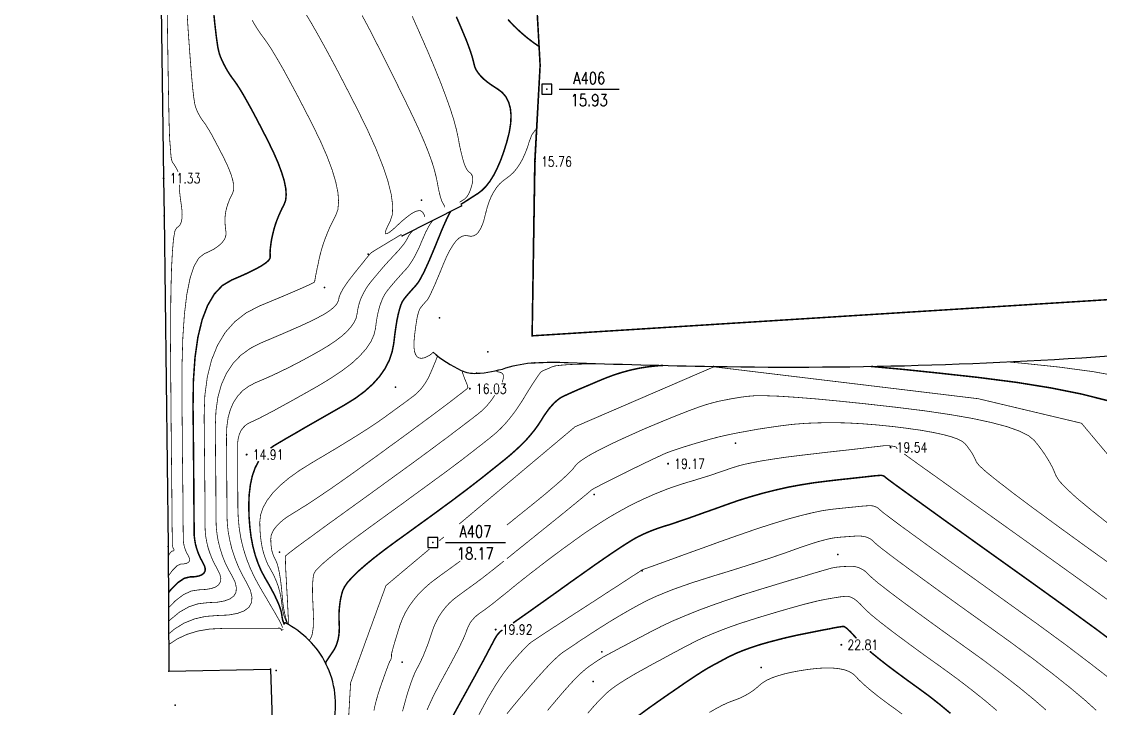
# Model space of a CAD drawing. Extents: x 953 to 1488, y 1110 to 1509.
# Drawn here: x 962.4 to 1070.3, y 1244.2 to 1312.8 of the extents above; entities that cross this region are included whole.
import ezdxf
from ezdxf.enums import TextEntityAlignment as Align

# ---------------------------------------------------------------- set-up
doc = ezdxf.new("R2010")
doc.units = 0
doc.header["$LTSCALE"] = 0.5
doc.header["$PDSIZE"] = 0.2
doc.layers.get('0').update_dxf_attribs({"linetype": 'CONTINUOUS'})
for name, color, linetype in [('DGX', 2, 'CONTINUOUS'), ('DMTZ', 3, 'CONTINUOUS'), ('GCD', 1, 'CONTINUOUS'), ('JMD', 6, 'CONTINUOUS'), ('KZD', 1, 'CONTINUOUS'), ('ZBTZ', 3, 'CONTINUOUS'), ('ZDH', 1, 'CONTINUOUS')]:
    doc.layers.add(name, color=color, linetype=linetype)
doc.styles.add('HZ', font='rs.shx', dxfattribs={"width": 0.8, "bigfont": 'hztxt.shx'})
doc.linetypes.add('10421', pattern='A,2,[150,AAA.SHX,S=0.5,R=0,X=0,Y=0.5],1e-11', length=2)
doc.linetypes.add('1161', pattern='A,0,[149,AAA.SHX,S=0.15,R=0,X=0,Y=0],-1.6', length=1.6)
doc.linetypes.add('443', pattern='A,5,[169,AAA.SHX,S=0.83,R=0,X=0,Y=0],5', length=10)

# ---------------------------------------------------------------- blocks, each defined once
blk = doc.blocks.new('GC200')
at = {"linetype": 'Continuous', "const_width": 0.2, "flags": 128}
blk.add_lwpolyline([(-0.1, 0, 1), (0.1, 0, 1)], format="xyb", close=True, dxfattribs=at)
blk = doc.blocks.new('gc261')
blk.add_lwpolyline([(-1, -1), (1, -1), (1, 1), (-1, 1)], close=True)
blk.add_point((0, 0))

msp = doc.modelspace()

# ---------------------------------------------------------------- linework, layer by layer
at = {"layer": 'DGX', "linetype": 'Continuous', "const_width": 0.075, "flags": 128}
for points, elevation in [([(976.88, 1320.19), (977, 1312.39), (977.09, 1306.66), (977.16, 1303), (977.21, 1301.41), (977.24, 1300.88), (977.28, 1300.42), (977.31, 1300.02), (977.33, 1299.69), (977.36, 1299.41), (977.38, 1299.2), (977.41, 1299.06), (977.43, 1298.97), (977.45, 1298.92), (977.47, 1298.87), (977.49, 1298.82), (977.52, 1298.77), (977.55, 1298.72), (977.57, 1298.68), (977.61, 1298.63), (977.64, 1298.59), (977.68, 1298.53), (977.72, 1298.46), (977.77, 1298.38), (977.83, 1298.28), (977.9, 1298.16), (977.97, 1298.03), (978.04, 1297.88), (978.07, 1297.82)], 11.5), ([(977.1, 1257.41), (977.49, 1257.95), (977.97, 1258.43), (978.33, 1258.6), (978.62, 1258.61), (978.85, 1258.65), (979.02, 1258.72), (979.14, 1258.81), (979.21, 1258.93), (979.22, 1259.07), (979.17, 1259.24), (979.08, 1259.44), (978.96, 1259.65), (978.86, 1259.86), (978.77, 1260.08), (978.7, 1260.3), (978.65, 1260.52), (978.61, 1260.74), (978.59, 1260.97), (978.58, 1261.19), (978.58, 1261.62), (978.57, 1262.42), (978.56, 1263.62), (978.55, 1265.2), (978.53, 1267.16), (978.5, 1269.52), (978.48, 1272.25), (978.45, 1275.38), (978.46, 1278.5), (978.54, 1281.24), (978.7, 1283.6), (978.94, 1285.57), (979.26, 1287.16), (979.65, 1288.36), (980.12, 1289.18), (980.67, 1289.62), (981.22, 1289.87), (981.69, 1290.12), (982.08, 1290.39), (982.39, 1290.66), (982.62, 1290.94), (982.78, 1291.23), (982.85, 1291.52), (982.85, 1291.83), (982.81, 1292.13), (982.78, 1292.43), (982.76, 1292.71), (982.76, 1292.97), (982.76, 1293.23), (982.78, 1293.48), (982.81, 1293.71), (982.85, 1293.93), (982.9, 1294.15), (982.96, 1294.36), (983.03, 1294.58), (983.11, 1294.8), (983.2, 1295.01), (983.29, 1295.23), (983.4, 1295.45), (983.51, 1295.67), (983.6, 1295.92), (983.63, 1296.23), (983.61, 1296.59), (983.52, 1297.02), (983.38, 1297.5), (983.17, 1298.05), (982.91, 1298.65), (982.59, 1299.31), (982.25, 1299.97), (981.94, 1300.56), (981.66, 1301.09), (981.41, 1301.56), (981.18, 1301.96), (980.97, 1302.29), (980.8, 1302.57), (980.65, 1302.77), (980.52, 1302.95), (980.39, 1303.13), (980.28, 1303.32), (980.17, 1303.51), (980.07, 1303.7), (979.97, 1303.9), (979.89, 1304.1), (979.81, 1304.3), (979.73, 1304.63), (979.64, 1305.21), (979.54, 1306.05), (979.44, 1307.13), (979.33, 1308.46), (979.21, 1310.04), (979.08, 1311.88), (978.95, 1313.96)], 12), ([(1002.72, 1293.29), (1002.72, 1293.3), (1002.71, 1293.42), (1002.66, 1293.54), (1002.59, 1293.67), (1002.48, 1293.81), (1002.33, 1293.92), (1002.14, 1293.94), (1001.9, 1293.89), (1001.61, 1293.76), (1001.28, 1293.56), (1000.9, 1293.27), (1000.47, 1292.91), (1000, 1292.48), (999.56, 1292.07), (999.21, 1291.79), (998.97, 1291.64), (998.83, 1291.62), (998.78, 1291.74), (998.84, 1291.98), (999, 1292.36), (999.26, 1292.86), (999.48, 1293.54), (999.52, 1294.42), (999.38, 1295.52), (999.06, 1296.82), (998.56, 1298.33), (997.88, 1300.05), (997.02, 1301.97), (995.97, 1304.11), (994.88, 1306.24), (993.88, 1308.17), (992.96, 1309.88), (992.13, 1311.39), (991.39, 1312.69), (990.73, 1313.78)], 13.5), ([(1004.67, 1294.27), (1004.67, 1294.28), (1004.69, 1294.39), (1004.66, 1294.48), (1004.61, 1294.57), (1004.53, 1294.69), (1004.45, 1294.84), (1004.37, 1295.05), (1004.29, 1295.3), (1004.21, 1295.61), (1004.13, 1295.95), (1004.05, 1296.35), (1003.97, 1296.79), (1003.87, 1297.28), (1003.74, 1297.8), (1003.59, 1298.35), (1003.4, 1298.93), (1003.18, 1299.54), (1002.93, 1300.19), (1002.65, 1300.87), (1002.34, 1301.59), (1001.99, 1302.37), (1001.58, 1303.25), (1001.11, 1304.23), (1000.59, 1305.31), (1000.01, 1306.48), (999.38, 1307.76), (998.69, 1309.14), (997.94, 1310.62), (997.19, 1312.09), (996.46, 1313.46)], 14), ([(977.11, 1254.22), (977.78, 1254.91), (978.59, 1255.53), (979.38, 1255.9), (980.16, 1256.02), (980.86, 1256.06), (981.42, 1256.16), (981.85, 1256.32), (982.14, 1256.55), (982.31, 1256.84), (982.34, 1257.19), (982.23, 1257.61), (981.99, 1258.1), (981.7, 1258.62), (981.46, 1259.14), (981.25, 1259.67), (981.07, 1260.21), (980.94, 1260.75), (980.84, 1261.3), (980.78, 1261.85), (980.76, 1262.41), (980.76, 1263.08), (980.76, 1263.94), (980.75, 1265.01), (980.74, 1266.28), (980.73, 1267.75), (980.71, 1269.42), (980.69, 1271.3), (980.67, 1273.37), (980.74, 1275.45), (980.99, 1277.33), (981.41, 1279), (982.01, 1280.48), (982.78, 1281.76), (983.73, 1282.83), (984.86, 1283.71), (986.17, 1284.39), (987.47, 1284.93), (988.6, 1285.4), (989.56, 1285.81), (990.34, 1286.15), (990.95, 1286.42), (991.38, 1286.62), (991.64, 1286.75), (991.72, 1286.82), (991.73, 1286.88), (991.74, 1287), (991.78, 1287.19), (991.82, 1287.45), (991.89, 1287.76), (991.96, 1288.14), (992.06, 1288.58), (992.16, 1289.09), (992.29, 1289.63), (992.44, 1290.17), (992.61, 1290.71), (992.81, 1291.25), (993.02, 1291.79), (993.26, 1292.34), (993.53, 1292.88), (993.81, 1293.43), (994.04, 1294.05), (994.11, 1294.82), (994.05, 1295.73), (993.83, 1296.79), (993.47, 1298), (992.96, 1299.36), (992.31, 1300.86), (991.51, 1302.51), (990.67, 1304.15), (989.9, 1305.63), (989.19, 1306.95), (988.56, 1308.11), (987.98, 1309.11), (987.48, 1309.95), (987.04, 1310.63), (986.67, 1311.15), (986.34, 1311.59), (986.03, 1312.05), (985.74, 1312.51), (985.47, 1312.98)], 13), ([(1001.47, 1313.38), (1002.24, 1311.64), (1003.02, 1309.87), (1003.71, 1308.22), (1004.32, 1306.72), (1004.84, 1305.34), (1005.28, 1304.1), (1005.63, 1303), (1005.89, 1302.03), (1006.07, 1301.19), (1006.2, 1300.47), (1006.34, 1299.83), (1006.48, 1299.27), (1006.61, 1298.81), (1006.75, 1298.42), (1006.89, 1298.13), (1007.02, 1297.92), (1007.16, 1297.79), (1007.29, 1297.7), (1007.39, 1297.58), (1007.46, 1297.44), (1007.5, 1297.28), (1007.52, 1297.09), (1007.51, 1296.89), (1007.47, 1296.66), (1007.41, 1296.4), (1007.33, 1296.15), (1007.25, 1295.92), (1007.16, 1295.72), (1007.07, 1295.54), (1006.97, 1295.38), (1006.87, 1295.25), (1006.76, 1295.15), (1006.65, 1295.06), (1006.54, 1294.99), (1006.4, 1294.9), (1006.26, 1294.81), (1006.21, 1294.78)], 14.5), ([(1013.92, 1302.09), (1013.74, 1301.96), (1013.43, 1301.52), (1013.19, 1300.91), (1012.98, 1300.24), (1012.74, 1299.63), (1012.49, 1299.08), (1012.21, 1298.58), (1011.91, 1298.14), (1011.59, 1297.76), (1011.24, 1297.44), (1010.88, 1297.17), (1010.52, 1296.9), (1010.18, 1296.59), (1009.88, 1296.22), (1009.61, 1295.8), (1009.36, 1295.34), (1009.15, 1294.82), (1008.96, 1294.25), (1008.8, 1293.63), (1008.65, 1293.03), (1008.48, 1292.52), (1008.29, 1292.11), (1008.08, 1291.78), (1007.85, 1291.55), (1007.6, 1291.42), (1007.34, 1291.37), (1007.05, 1291.42), (1006.76, 1291.45), (1006.46, 1291.38), (1006.15, 1291.19), (1005.84, 1290.89), (1005.53, 1290.47), (1005.21, 1289.94), (1004.89, 1289.3), (1004.56, 1288.54), (1004.25, 1287.77), (1003.97, 1287.1), (1003.72, 1286.51), (1003.5, 1286.02), (1003.31, 1285.62), (1003.15, 1285.3), (1003.03, 1285.08), (1002.93, 1284.96), (1002.85, 1284.87), (1002.77, 1284.78), (1002.69, 1284.69), (1002.61, 1284.6), (1002.53, 1284.51), (1002.45, 1284.41), (1002.37, 1284.31), (1002.29, 1284.21), (1002.21, 1284.08), (1002.13, 1283.88), (1002.05, 1283.62), (1001.97, 1283.29), (1001.9, 1282.89), (1001.83, 1282.43), (1001.76, 1281.91), (1001.69, 1281.32), (1001.64, 1280.75), (1001.65, 1280.26), (1001.7, 1279.86), (1001.8, 1279.56), (1001.94, 1279.34), (1002.14, 1279.21), (1002.38, 1279.17), (1002.67, 1279.22), (1002.96, 1279.34), (1003.22, 1279.48), (1003.45, 1279.66), (1003.56, 1279.78)], 15.5), ([(978.24, 1296.52), (978.24, 1296.52), (978.22, 1296.46), (978.21, 1296.41), (978.2, 1296.35), (978.19, 1296.27), (978.19, 1296.14), (978.2, 1295.97), (978.23, 1295.74), (978.26, 1295.46), (978.3, 1295.14), (978.35, 1294.76), (978.41, 1294.34), (978.46, 1293.91), (978.47, 1293.53), (978.46, 1293.2), (978.41, 1292.91), (978.34, 1292.67), (978.23, 1292.48), (978.09, 1292.33), (977.93, 1292.23), (977.75, 1291.92), (977.61, 1291.13), (977.5, 1289.86), (977.41, 1288.12), (977.35, 1285.9), (977.32, 1283.2), (977.31, 1280.03), (977.34, 1276.38), (977.37, 1272.73), (977.4, 1269.56), (977.43, 1266.87), (977.45, 1264.66), (977.46, 1262.92), (977.48, 1261.66), (977.48, 1260.89), (977.49, 1260.58), (977.49, 1260.52), (977.49, 1260.46), (977.51, 1260.4), (977.52, 1260.34), (977.54, 1260.28), (977.56, 1260.23), (977.59, 1260.17), (977.62, 1260.11), (977.65, 1260.06), (977.66, 1260.01), (977.66, 1259.97), (977.64, 1259.94), (977.61, 1259.92), (977.56, 1259.9), (977.5, 1259.89), (977.42, 1259.88), (977.26, 1259.7), (977.09, 1259.41)], 11.5), ([(1003.57, 1292.98), (1003.49, 1292.9), (1003.32, 1292.68), (1003.15, 1292.41), (1002.98, 1292.09), (1002.79, 1291.73), (1002.61, 1291.31), (1002.41, 1290.85), (1002.21, 1290.37), (1002.01, 1289.93), (1001.81, 1289.53), (1001.6, 1289.15), (1001.39, 1288.81), (1001.18, 1288.5), (1000.97, 1288.22), (1000.75, 1287.98), (1000.54, 1287.75), (1000.32, 1287.51), (1000.1, 1287.26), (999.88, 1287.01), (999.66, 1286.76), (999.43, 1286.49), (999.21, 1286.22), (998.99, 1285.95), (998.77, 1285.64), (998.57, 1285.29), (998.4, 1284.89), (998.24, 1284.45), (998.1, 1283.95), (997.98, 1283.41), (997.88, 1282.81), (997.8, 1282.17), (997.64, 1281.5), (997.33, 1280.82), (996.86, 1280.12), (996.23, 1279.41), (995.44, 1278.68), (994.48, 1277.95), (993.37, 1277.2), (992.1, 1276.43), (990.81, 1275.7), (989.65, 1275.05), (988.62, 1274.48), (987.71, 1273.98), (986.93, 1273.57), (986.28, 1273.23), (985.75, 1272.97), (985.35, 1272.79), (985.03, 1272.63), (984.76, 1272.43), (984.53, 1272.19), (984.34, 1271.91), (984.19, 1271.58), (984.09, 1271.22), (984.03, 1270.81), (984.01, 1270.37), (984.02, 1269.86), (984.02, 1269.28), (984.02, 1268.63), (984.03, 1267.9), (984.03, 1267.1), (984.03, 1266.22), (984.04, 1265.27), (984.04, 1264.24), (984.08, 1263.19), (984.18, 1262.15), (984.35, 1261.13), (984.59, 1260.13), (984.9, 1259.15), (985.28, 1258.18), (985.72, 1257.24), (986.23, 1256.31), (986.74, 1255.44), (987.18, 1254.69), (987.56, 1254.04), (987.87, 1253.51), (988.11, 1253.09), (988.28, 1252.78), (988.38, 1252.58), (988.42, 1252.5), (988.43, 1252.46), (988.43, 1252.43), (988.44, 1252.4), (988.46, 1252.37), (988.48, 1252.34), (988.5, 1252.3), (988.52, 1252.27), (988.54, 1252.25)], 14.5), ([(977.12, 1251.6), (977.71, 1252.1), (978.66, 1252.69), (979.7, 1253.11), (980.8, 1253.36), (981.98, 1253.45), (983.1, 1253.5), (983.99, 1253.66), (984.68, 1253.92), (985.15, 1254.28), (985.41, 1254.75), (985.45, 1255.31), (985.29, 1255.98), (984.9, 1256.76), (984.45, 1257.58), (984.05, 1258.42), (983.72, 1259.27), (983.44, 1260.12), (983.23, 1260.99), (983.07, 1261.86), (982.98, 1262.74), (982.95, 1263.63), (982.95, 1264.54), (982.94, 1265.46), (982.94, 1266.4), (982.93, 1267.36), (982.93, 1268.34), (982.92, 1269.33), (982.91, 1270.34), (982.9, 1271.37), (982.94, 1272.36), (983.07, 1273.26), (983.3, 1274.07), (983.62, 1274.79), (984.04, 1275.42), (984.55, 1275.96), (985.16, 1276.4), (985.86, 1276.76), (986.62, 1277.08), (987.39, 1277.42), (988.18, 1277.79), (988.98, 1278.18), (989.79, 1278.59), (990.62, 1279.03), (991.46, 1279.49), (992.32, 1279.97), (993.13, 1280.46), (993.84, 1280.94), (994.45, 1281.41), (994.96, 1281.87), (995.36, 1282.33), (995.67, 1282.78), (995.87, 1283.21), (995.96, 1283.64), (996.03, 1284.07), (996.12, 1284.48), (996.24, 1284.89), (996.4, 1285.29), (996.59, 1285.68), (996.81, 1286.07), (997.05, 1286.44), (997.34, 1286.82), (997.63, 1287.18), (997.93, 1287.53), (998.22, 1287.88), (998.51, 1288.22), (998.8, 1288.55), (999.09, 1288.87), (999.38, 1289.18), (999.66, 1289.49), (999.94, 1289.78), (1000.18, 1290.05), (1000.39, 1290.3), (1000.58, 1290.53), (1000.74, 1290.75), (1000.86, 1290.94), (1000.96, 1291.11), (1001.03, 1291.26), (1001.1, 1291.4), (1001.19, 1291.54), (1001.31, 1291.69), (1001.44, 1291.84), (1001.6, 1291.99), (1001.62, 1292)], 14), ([(977.12, 1252.85), (977.33, 1253.07), (978.22, 1253.8), (979.14, 1254.32), (980.09, 1254.63), (981.07, 1254.74), (981.98, 1254.78), (982.71, 1254.91), (983.26, 1255.12), (983.65, 1255.41), (983.86, 1255.79), (983.89, 1256.25), (983.76, 1256.8), (983.45, 1257.43), (983.08, 1258.1), (982.75, 1258.78), (982.48, 1259.47), (982.26, 1260.17), (982.08, 1260.87), (981.96, 1261.58), (981.88, 1262.3), (981.86, 1263.02), (981.85, 1263.81), (981.85, 1264.7), (981.84, 1265.71), (981.84, 1266.82), (981.83, 1268.04), (981.81, 1269.38), (981.8, 1270.82), (981.79, 1272.37), (981.85, 1273.91), (982.05, 1275.3), (982.4, 1276.56), (982.9, 1277.67), (983.55, 1278.65), (984.34, 1279.48), (985.29, 1280.17), (986.38, 1280.72), (987.49, 1281.19), (988.5, 1281.62), (989.42, 1282.02), (990.24, 1282.38), (990.96, 1282.71), (991.59, 1283.01), (992.11, 1283.28), (992.54, 1283.51), (992.89, 1283.72), (993.21, 1283.93), (993.47, 1284.14), (993.69, 1284.34), (993.87, 1284.54), (994, 1284.73), (994.09, 1284.93), (994.13, 1285.11), (994.17, 1285.32), (994.26, 1285.55), (994.39, 1285.82), (994.56, 1286.13), (994.78, 1286.47), (995.04, 1286.84), (995.34, 1287.24), (995.69, 1287.68), (996.03, 1288.11), (996.34, 1288.49), (996.6, 1288.81), (996.82, 1289.09), (997, 1289.31), (997.14, 1289.48), (997.24, 1289.59), (997.3, 1289.66), (997.35, 1289.7), (997.45, 1289.78), (997.59, 1289.87), (997.78, 1289.99), (998, 1290.13), (998.27, 1290.29), (998.57, 1290.47), (998.92, 1290.68), (999.28, 1290.9), (999.62, 1291.1), (999.94, 1291.29), (1000.23, 1291.47), (1000.4, 1291.57)], 13.5), ([(1004, 1279.43), (1003.99, 1279.4), (1003.97, 1279.32), (1003.92, 1279.19), (1003.85, 1279.01), (1003.76, 1278.78), (1003.64, 1278.51), (1003.51, 1278.18), (1003.35, 1277.81), (1003.18, 1277.43), (1003, 1277.07), (1002.8, 1276.73), (1002.58, 1276.42), (1002.36, 1276.13), (1002.12, 1275.86), (1001.87, 1275.62), (1001.6, 1275.4), (1001.31, 1275.19), (1001, 1274.95), (1000.66, 1274.7), (1000.29, 1274.43), (999.9, 1274.15), (999.48, 1273.84), (999.04, 1273.52), (998.57, 1273.18), (998.03, 1272.8), (997.39, 1272.37), (996.65, 1271.89), (995.81, 1271.36), (994.87, 1270.78), (993.82, 1270.14), (992.68, 1269.46), (991.43, 1268.72), (990.21, 1267.96), (989.15, 1267.2), (988.26, 1266.45), (987.53, 1265.7), (986.96, 1264.96), (986.55, 1264.22), (986.31, 1263.49), (986.23, 1262.77), (986.25, 1262.06), (986.3, 1261.39), (986.38, 1260.76), (986.49, 1260.16), (986.64, 1259.6), (986.82, 1259.08), (987.02, 1258.59), (987.27, 1258.14), (987.51, 1257.7), (987.73, 1257.25), (987.92, 1256.81), (988.08, 1256.35), (988.21, 1255.89), (988.32, 1255.42), (988.4, 1254.95), (988.45, 1254.47), (988.52, 1253.99), (988.63, 1253.5), (988.81, 1253.02), (989, 1252.59)], 15.5), ([(989.05, 1252.56), (989.01, 1252.65), (988.86, 1253.1), (988.73, 1253.6), (988.62, 1254.16), (988.53, 1254.78), (988.47, 1255.46), (988.41, 1256.13), (988.34, 1256.74), (988.26, 1257.29), (988.18, 1257.77), (988.09, 1258.19), (988, 1258.54), (987.89, 1258.83), (987.78, 1259.05), (987.68, 1259.25), (987.59, 1259.47), (987.51, 1259.7), (987.44, 1259.94), (987.39, 1260.21), (987.36, 1260.49), (987.34, 1260.78), (987.33, 1261.09), (987.36, 1261.41), (987.47, 1261.73), (987.65, 1262.06), (987.9, 1262.38), (988.22, 1262.71), (988.61, 1263.05), (989.08, 1263.38), (989.62, 1263.71), (990.23, 1264.09), (990.92, 1264.52), (991.69, 1265.03), (992.54, 1265.6), (993.47, 1266.23), (994.48, 1266.94), (995.57, 1267.71), (996.73, 1268.55), (997.91, 1269.39), (999.01, 1270.2), (1000.06, 1270.96), (1001.03, 1271.67), (1001.94, 1272.34), (1002.79, 1272.97), (1003.57, 1273.55), (1004.28, 1274.08), (1004.92, 1274.56), (1005.47, 1274.98), (1005.94, 1275.34), (1006.33, 1275.64), (1006.63, 1275.88), (1006.85, 1276.05), (1006.98, 1276.17), (1007.03, 1276.22), (1007.03, 1276.25), (1007.02, 1276.32), (1006.99, 1276.42), (1006.95, 1276.55), (1006.89, 1276.71), (1006.81, 1276.9), (1006.72, 1277.12), (1006.62, 1277.38), (1006.53, 1277.63), (1006.48, 1277.83), (1006.47, 1277.92)], 16), ([(991.2, 1250.94), (991.22, 1251.01), (991.3, 1251.16), (991.39, 1251.33), (991.47, 1251.57), (991.52, 1251.87), (991.57, 1252.23), (991.59, 1252.66), (991.6, 1253.15), (991.58, 1253.7), (991.56, 1254.31), (991.53, 1254.93), (991.51, 1255.49), (991.5, 1256), (991.51, 1256.44), (991.53, 1256.84), (991.56, 1257.17), (991.6, 1257.45), (991.66, 1257.67), (991.81, 1257.92), (992.14, 1258.27), (992.64, 1258.74), (993.32, 1259.31), (994.17, 1259.99), (995.2, 1260.78), (996.41, 1261.68), (997.79, 1262.69), (999.2, 1263.71), (1000.49, 1264.64), (1001.66, 1265.5), (1002.72, 1266.27), (1003.66, 1266.96), (1004.48, 1267.56), (1005.19, 1268.08), (1005.77, 1268.52), (1006.29, 1268.91), (1006.79, 1269.3), (1007.29, 1269.68), (1007.76, 1270.05), (1008.22, 1270.41), (1008.67, 1270.76), (1009.1, 1271.1), (1009.52, 1271.44), (1009.93, 1271.79), (1010.34, 1272.18), (1010.74, 1272.6), (1011.13, 1273.06), (1011.52, 1273.55), (1011.91, 1274.08), (1012.29, 1274.65), (1012.67, 1275.26), (1013.02, 1275.84), (1013.34, 1276.35), (1013.62, 1276.79), (1013.86, 1277.15), (1014.06, 1277.44), (1014.22, 1277.66), (1014.34, 1277.8), (1014.42, 1277.87), (1014.5, 1277.91), (1014.59, 1277.95), (1014.7, 1278), (1014.82, 1278.05), (1014.97, 1278.11), (1015.13, 1278.18), (1015.31, 1278.26), (1015.5, 1278.34), (1015.81, 1278.42), (1016.33, 1278.48), (1017.07, 1278.54), (1018.02, 1278.58), (1019.18, 1278.61), (1020.42, 1278.63)], 17), ([(1006.17, 1262.6), (1017.75, 1272.33), (1031.62, 1278.32), (1058.06, 1275.13), (1068.37, 1272.68), (1076.95, 1262.44), (1095.59, 1248.1), (1092.35, 1235.45), (1088, 1226.04), (1083.07, 1220.76), (1063.74, 1210.08), (1055.23, 1203.74), (1036.53, 1197.06), (1014.87, 1182.85), (1008.47, 1181.41), (1001.99, 1178.11)], 18), ([(1010.46, 1276.78), (1010.55, 1277.06), (1010.59, 1277.3), (1010.57, 1277.49), (1010.5, 1277.63), (1010.36, 1277.74), (1010.17, 1277.79), (1010, 1277.83), (1009.91, 1277.87), (1009.9, 1277.92), (1009.95, 1277.96)], 16.5), ([(1061.05, 1278.81), (1062.56, 1278.67), (1066.09, 1278.3), (1069.52, 1277.84), (1072.62, 1277.28)], 17), ([(989.09, 1252.55), (989.09, 1252.59), (989.09, 1252.76), (989.09, 1253.03), (989.07, 1253.41), (989.05, 1253.88), (989.02, 1254.46), (988.99, 1255.15), (988.94, 1255.93), (988.9, 1256.71), (988.86, 1257.4), (988.83, 1257.98), (988.81, 1258.47), (988.8, 1258.85), (988.79, 1259.14), (988.79, 1259.32), (988.8, 1259.4), (988.92, 1259.51), (989.25, 1259.77), (989.79, 1260.19), (990.55, 1260.75), (991.53, 1261.46), (992.71, 1262.33), (994.11, 1263.34), (995.73, 1264.51), (997.38, 1265.7), (998.89, 1266.8), (1000.27, 1267.8), (1001.51, 1268.7), (1002.61, 1269.51), (1003.57, 1270.22), (1004.39, 1270.83), (1005.08, 1271.34), (1005.67, 1271.79), (1006.21, 1272.2), (1006.69, 1272.57), (1007.13, 1272.9), (1007.51, 1273.19), (1007.84, 1273.45), (1008.12, 1273.67), (1008.34, 1273.85), (1008.55, 1274.03), (1008.75, 1274.23), (1008.97, 1274.47), (1009.18, 1274.73), (1009.41, 1275.02), (1009.63, 1275.35), (1009.72, 1275.48)], 16.5), ([(1010.93, 1262.5), (1011.16, 1262.68), (1012.06, 1263.41), (1013.06, 1264.21), (1014.05, 1265.01), (1014.92, 1265.73), (1015.67, 1266.37), (1016.31, 1266.92), (1016.82, 1267.39), (1017.22, 1267.77), (1017.51, 1268.07), (1017.67, 1268.29), (1017.81, 1268.47), (1018.02, 1268.68), (1018.29, 1268.9), (1018.63, 1269.13), (1019.04, 1269.39), (1019.51, 1269.66), (1020.05, 1269.95), (1020.66, 1270.26), (1021.31, 1270.58), (1021.98, 1270.9), (1022.68, 1271.22), (1023.39, 1271.54), (1024.12, 1271.87), (1024.87, 1272.2), (1025.64, 1272.52), (1026.43, 1272.85), (1027.21, 1273.17), (1027.93, 1273.46), (1028.59, 1273.72), (1029.2, 1273.96), (1029.75, 1274.16), (1030.25, 1274.34), (1030.7, 1274.49), (1031.09, 1274.61), (1031.46, 1274.71), (1031.87, 1274.82), (1032.31, 1274.92), (1032.78, 1275.01), (1033.28, 1275.11), (1033.81, 1275.2), (1034.37, 1275.29), (1034.96, 1275.37), (1035.72, 1275.43), (1036.79, 1275.43), (1038.17, 1275.38), (1039.86, 1275.27), (1041.86, 1275.11), (1044.17, 1274.89), (1046.78, 1274.62), (1049.71, 1274.29), (1052.63, 1273.93), (1055.21, 1273.55), (1057.46, 1273.16), (1059.36, 1272.75), (1060.94, 1272.33), (1062.17, 1271.89), (1063.07, 1271.44), (1063.64, 1270.97), (1064.02, 1270.5), (1064.37, 1270.04), (1064.69, 1269.58), (1064.97, 1269.14), (1065.23, 1268.7), (1065.46, 1268.27), (1065.65, 1267.84), (1065.82, 1267.43), (1066.15, 1266.9), (1066.84, 1266.17), (1067.88, 1265.21), (1069.29, 1264.04), (1071.05, 1262.64)], 18.5), ([(1010.93, 1259.14), (1011.08, 1259.25), (1011.99, 1259.99), (1013.05, 1260.84), (1014.24, 1261.8), (1015.42, 1262.75), (1016.45, 1263.58), (1017.32, 1264.29), (1018.03, 1264.87), (1018.59, 1265.33), (1019, 1265.67), (1019.25, 1265.88), (1019.34, 1265.97), (1019.41, 1266.02), (1019.58, 1266.12), (1019.85, 1266.27), (1020.22, 1266.46), (1020.7, 1266.71), (1021.28, 1267), (1021.96, 1267.34), (1022.74, 1267.72), (1023.53, 1268.12), (1024.25, 1268.47), (1024.89, 1268.78), (1025.45, 1269.05), (1025.93, 1269.27), (1026.33, 1269.46), (1026.65, 1269.61), (1026.89, 1269.71), (1027.13, 1269.8), (1027.43, 1269.91), (1027.8, 1270.04), (1028.23, 1270.18), (1028.73, 1270.34), (1029.28, 1270.51), (1029.91, 1270.7), (1030.6, 1270.9), (1031.35, 1271.11), (1032.16, 1271.32), (1033.03, 1271.52), (1033.96, 1271.71), (1034.95, 1271.89), (1036, 1272.08), (1037.12, 1272.25), (1038.29, 1272.42), (1039.52, 1272.57), (1040.79, 1272.67), (1042.12, 1272.72), (1043.5, 1272.74), (1044.93, 1272.71), (1046.4, 1272.63), (1047.93, 1272.51), (1049.51, 1272.35), (1051.02, 1272.16), (1052.36, 1271.97), (1053.53, 1271.76), (1054.52, 1271.55), (1055.33, 1271.33), (1055.97, 1271.11), (1056.44, 1270.87), (1056.73, 1270.63), (1056.93, 1270.39), (1057.11, 1270.14), (1057.28, 1269.91), (1057.43, 1269.68), (1057.56, 1269.45), (1057.68, 1269.22), (1057.78, 1269), (1057.87, 1268.79), (1058.16, 1268.43), (1058.88, 1267.78), (1060.04, 1266.85), (1061.62, 1265.63), (1063.64, 1264.12), (1066.08, 1262.33), (1068.95, 1260.25), (1072.26, 1257.88)], 19), ([(1002.95, 1244), (1003.22, 1244.61), (1003.53, 1245.28), (1003.89, 1245.99), (1004.29, 1246.76), (1004.73, 1247.57), (1005.17, 1248.37), (1005.56, 1249.1), (1005.91, 1249.76), (1006.2, 1250.34), (1006.45, 1250.85), (1006.65, 1251.29), (1006.81, 1251.66), (1006.91, 1251.95), (1007, 1252.2), (1007.11, 1252.43), (1007.23, 1252.66), (1007.37, 1252.87), (1007.53, 1253.06), (1007.7, 1253.25), (1007.88, 1253.42), (1008.09, 1253.58), (1008.29, 1253.73), (1008.47, 1253.86), (1008.64, 1253.98), (1008.8, 1254.09), (1008.93, 1254.19), (1009.05, 1254.28), (1009.15, 1254.35), (1009.23, 1254.42), (1009.34, 1254.5), (1009.53, 1254.65), (1009.79, 1254.85), (1010.12, 1255.12), (1010.52, 1255.44), (1011, 1255.82), (1011.54, 1256.27), (1012.16, 1256.77), (1012.83, 1257.3), (1013.51, 1257.83), (1014.21, 1258.37), (1014.92, 1258.92), (1015.64, 1259.46), (1016.38, 1260.01), (1017.14, 1260.56), (1017.91, 1261.12), (1018.68, 1261.67), (1019.44, 1262.18), (1020.19, 1262.67), (1020.92, 1263.13), (1021.64, 1263.56), (1022.35, 1263.96), (1023.04, 1264.34), (1023.72, 1264.68), (1024.39, 1265.01), (1025.06, 1265.31), (1025.72, 1265.6), (1026.38, 1265.87), (1027.02, 1266.12), (1027.67, 1266.35), (1028.31, 1266.56), (1028.94, 1266.76), (1029.56, 1266.94), (1030.17, 1267.13), (1030.76, 1267.31), (1031.33, 1267.49), (1031.88, 1267.68), (1032.41, 1267.86), (1032.93, 1268.04), (1033.43, 1268.21), (1033.99, 1268.39), (1034.67, 1268.57), (1035.49, 1268.74), (1036.43, 1268.92), (1037.51, 1269.09), (1038.71, 1269.27), (1040.05, 1269.44), (1041.51, 1269.61), (1042.95, 1269.78), (1044.22, 1269.92), (1045.32, 1270.04), (1046.25, 1270.15), (1047, 1270.24), (1047.58, 1270.31), (1047.99, 1270.35), (1048.23, 1270.38), (1048.37, 1270.4), (1048.52, 1270.42), (1048.66, 1270.43), (1048.79, 1270.43), (1048.92, 1270.43), (1049.05, 1270.43), (1049.18, 1270.42), (1049.3, 1270.41), (1049.41, 1270.4), (1049.51, 1270.38), (1049.6, 1270.37), (1049.67, 1270.35), (1049.73, 1270.34), (1049.78, 1270.32), (1049.81, 1270.3), (1049.83, 1270.29), (1049.85, 1270.27), (1049.86, 1270.25), (1049.87, 1270.23), (1049.88, 1270.21), (1049.89, 1270.2), (1049.9, 1270.18), (1049.91, 1270.17), (1049.92, 1270.15), (1049.96, 1270.12)], 19.5), ([(1050.65, 1269.61), (1050.93, 1269.4), (1052.19, 1268.49), (1053.96, 1267.23), (1056.22, 1265.61), (1058.99, 1263.63), (1062.26, 1261.29), (1066.03, 1258.59), (1069.82, 1255.87), (1073.15, 1253.45), (1076.02, 1251.33), (1078.43, 1249.51), (1080.38, 1247.99), (1081.86, 1246.77), (1082.88, 1245.85), (1083.45, 1245.24), (1083.71, 1244.67), (1083.84, 1243.89)], 19.5), ([(1004.18, 1260.93), (1004.63, 1261.3)], 18), ([(994.2, 1203.3), (993.25, 1210.54), (995.31, 1246.72), (998.84, 1256.44), (1003.2, 1260.1)], 18), ([(997.64, 1243.93), (997.75, 1244.47), (997.9, 1245.04), (998.07, 1245.64), (998.27, 1246.25), (998.48, 1246.85), (998.66, 1247.36), (998.82, 1247.81), (998.96, 1248.18), (999.07, 1248.49), (999.16, 1248.72), (999.23, 1248.87), (999.28, 1248.96), (999.31, 1249.01), (999.33, 1249.06), (999.36, 1249.12), (999.37, 1249.18), (999.39, 1249.25), (999.39, 1249.32), (999.4, 1249.39), (999.4, 1249.47), (999.4, 1249.58), (999.44, 1249.77), (999.51, 1250.04), (999.6, 1250.37), (999.72, 1250.79), (999.87, 1251.27), (1000.04, 1251.83), (1000.24, 1252.47), (1000.49, 1253.13), (1000.8, 1253.78), (1001.17, 1254.4), (1001.61, 1255), (1002.1, 1255.59), (1002.66, 1256.15), (1003.28, 1256.7), (1003.97, 1257.22), (1004.65, 1257.72), (1005.28, 1258.17), (1005.85, 1258.59), (1006.28, 1258.9)], 18.5), ([(1000.5, 1243.88), (1000.67, 1244.5), (1000.84, 1245.13), (1001.01, 1245.72), (1001.19, 1246.26), (1001.36, 1246.76), (1001.53, 1247.22), (1001.7, 1247.64), (1001.88, 1248.01), (1002.05, 1248.34), (1002.22, 1248.67), (1002.39, 1249.02), (1002.57, 1249.41), (1002.74, 1249.83), (1002.92, 1250.28), (1003.1, 1250.76), (1003.27, 1251.28), (1003.45, 1251.82), (1003.65, 1252.37), (1003.89, 1252.89), (1004.15, 1253.38), (1004.46, 1253.84), (1004.8, 1254.27), (1005.17, 1254.68), (1005.58, 1255.05), (1006.03, 1255.4), (1006.47, 1255.72), (1006.88, 1256.02), (1007.25, 1256.29), (1007.58, 1256.53), (1007.88, 1256.74), (1008.13, 1256.94), (1008.36, 1257.1), (1008.54, 1257.24), (1008.77, 1257.42), (1009.14, 1257.71), (1009.65, 1258.11), (1010.3, 1258.63), (1010.64, 1258.9)], 19), ([(1019.01, 1243.67), (1019.52, 1244.26), (1020, 1244.79), (1020.44, 1245.25), (1020.85, 1245.65), (1021.22, 1245.97), (1021.56, 1246.23), (1021.89, 1246.46), (1022.24, 1246.69), (1022.61, 1246.93), (1023, 1247.17), (1023.41, 1247.41), (1023.83, 1247.66), (1024.28, 1247.91), (1024.75, 1248.17), (1025.23, 1248.44), (1025.74, 1248.72), (1026.27, 1249), (1026.82, 1249.3), (1027.39, 1249.61), (1027.98, 1249.92), (1028.59, 1250.25), (1029.23, 1250.58), (1029.9, 1250.93), (1030.64, 1251.27), (1031.43, 1251.61), (1032.28, 1251.95), (1033.18, 1252.29), (1034.15, 1252.63), (1035.17, 1252.96), (1036.25, 1253.3), (1037.32, 1253.62), (1038.3, 1253.91), (1039.2, 1254.17), (1040.02, 1254.4), (1040.75, 1254.6), (1041.39, 1254.76), (1041.95, 1254.9), (1042.43, 1255), (1042.85, 1255.08), (1043.24, 1255.15), (1043.59, 1255.21), (1043.91, 1255.26), (1044.2, 1255.31), (1044.46, 1255.34), (1044.68, 1255.36), (1044.88, 1255.37), (1045.06, 1255.36), (1045.25, 1255.31), (1045.44, 1255.23), (1045.65, 1255.11), (1045.86, 1254.95), (1046.08, 1254.76), (1046.31, 1254.54), (1046.55, 1254.27), (1046.89, 1253.94), (1047.4, 1253.48), (1048.1, 1252.91), (1048.97, 1252.23), (1050.03, 1251.43), (1051.27, 1250.51), (1052.69, 1249.47), (1054.29, 1248.33), (1055.91, 1247.15), (1057.38, 1246.02), (1058.71, 1244.96), (1059.9, 1243.95)], 22), ([(988.58, 1252.08), (988.58, 1252.07), (988.55, 1252.04), (988.52, 1252.02), (988.48, 1252), (988.45, 1251.99), (988.43, 1251.98), (988.41, 1251.99), (988.39, 1251.99), (988.38, 1252.01), (988.37, 1252.03), (988.37, 1252.06), (988.37, 1252.1), (988.36, 1252.12), (988.35, 1252.14), (988.32, 1252.16), (988.3, 1252.17), (988.26, 1252.18), (988.22, 1252.19), (988.17, 1252.19), (988.04, 1252.18), (987.74, 1252.18), (987.28, 1252.18), (986.66, 1252.18), (985.87, 1252.17), (984.93, 1252.17), (983.81, 1252.17), (982.54, 1252.16), (981.24, 1252.1), (980.05, 1251.9), (978.97, 1251.57), (978, 1251.12), (977.13, 1250.54), (977.13, 1250.54)], 14.5), ([(1031.17, 1243.75), (1031.85, 1244.15), (1032.46, 1244.47), (1032.99, 1244.72), (1033.45, 1244.9), (1033.85, 1245.04), (1034.24, 1245.2), (1034.61, 1245.38), (1034.96, 1245.57), (1035.3, 1245.78), (1035.62, 1246), (1035.92, 1246.24), (1036.21, 1246.5), (1036.53, 1246.75), (1036.93, 1246.99), (1037.41, 1247.21), (1037.98, 1247.41), (1038.62, 1247.6), (1039.35, 1247.77), (1040.15, 1247.92), (1041.04, 1248.06), (1041.93, 1248.16), (1042.73, 1248.21), (1043.45, 1248.2), (1044.09, 1248.14), (1044.64, 1248.03), (1045.1, 1247.87), (1045.49, 1247.65), (1045.79, 1247.38), (1046.07, 1247.07), (1046.42, 1246.74), (1046.82, 1246.37), (1047.28, 1245.98), (1047.8, 1245.56), (1048.38, 1245.11), (1049.02, 1244.63), (1049.72, 1244.13), (1050.44, 1243.59)], 23)]:
    msp.add_lwpolyline(points, dxfattribs=dict(at, elevation=elevation))
at = {"layer": 'DGX', "color": 3, "linetype": 'Continuous', "const_width": 0.15, "flags": 128}
for points, elevation in [([(977.1, 1255.72), (977.34, 1256.03), (978.04, 1256.74), (978.68, 1257.17), (979.25, 1257.31), (979.74, 1257.33), (980.13, 1257.4), (980.43, 1257.52), (980.64, 1257.68), (980.76, 1257.88), (980.78, 1258.13), (980.7, 1258.43), (980.53, 1258.77), (980.33, 1259.13), (980.16, 1259.5), (980.01, 1259.88), (979.89, 1260.25), (979.79, 1260.64), (979.73, 1261.02), (979.68, 1261.41), (979.67, 1261.8), (979.67, 1262.35), (979.66, 1263.18), (979.65, 1264.31), (979.64, 1265.74), (979.63, 1267.46), (979.61, 1269.47), (979.59, 1271.78), (979.56, 1274.38), (979.6, 1276.98), (979.76, 1279.29), (980.05, 1281.3), (980.47, 1283.03), (981.02, 1284.46), (981.69, 1285.6), (982.49, 1286.45), (983.42, 1287), (984.35, 1287.4), (985.15, 1287.76), (985.82, 1288.1), (986.37, 1288.4), (986.79, 1288.68), (987.08, 1288.92), (987.24, 1289.14), (987.28, 1289.32), (987.27, 1289.51), (987.26, 1289.72), (987.27, 1289.95), (987.29, 1290.21), (987.33, 1290.5), (987.37, 1290.81), (987.43, 1291.15), (987.51, 1291.51), (987.6, 1291.89), (987.7, 1292.26), (987.82, 1292.64), (987.96, 1293.02), (988.11, 1293.4), (988.28, 1293.78), (988.46, 1294.17), (988.66, 1294.55), (988.82, 1294.98), (988.87, 1295.52), (988.83, 1296.16), (988.68, 1296.91), (988.42, 1297.75), (988.07, 1298.7), (987.61, 1299.75), (987.05, 1300.91), (986.46, 1302.06), (985.92, 1303.1), (985.43, 1304.02), (984.98, 1304.83), (984.58, 1305.54), (984.23, 1306.12), (983.92, 1306.6), (983.66, 1306.96), (983.43, 1307.27), (983.21, 1307.59), (983.01, 1307.91), (982.82, 1308.24), (982.64, 1308.58), (982.48, 1308.92), (982.32, 1309.27), (982.19, 1309.63), (982.05, 1310.21), (981.9, 1311.23), (981.73, 1312.68), (981.55, 1314.57)], 12.5), ([(1005.88, 1313.33), (1006.24, 1312.5), (1006.56, 1311.74), (1006.85, 1311.05), (1007.09, 1310.42), (1007.29, 1309.87), (1007.44, 1309.39), (1007.56, 1308.97), (1007.64, 1308.63), (1007.72, 1308.32), (1007.86, 1308.01), (1008.07, 1307.7), (1008.33, 1307.38), (1008.65, 1307.07), (1009.04, 1306.75), (1009.48, 1306.44), (1009.98, 1306.12), (1010.46, 1305.76), (1010.84, 1305.32), (1011.11, 1304.78), (1011.28, 1304.16), (1011.35, 1303.45), (1011.31, 1302.65), (1011.17, 1301.77), (1010.92, 1300.8), (1010.62, 1299.83), (1010.3, 1298.95), (1009.96, 1298.17), (1009.61, 1297.48), (1009.24, 1296.88), (1008.85, 1296.38), (1008.45, 1295.97), (1008.03, 1295.65), (1007.62, 1295.39), (1007.26, 1295.16), (1006.94, 1294.95), (1006.66, 1294.77), (1006.42, 1294.62), (1006.32, 1294.55)], 15), ([(1014.16, 1310.35), (1013.59, 1310.74), (1012.89, 1311.28), (1012.23, 1311.85), (1011.61, 1312.44), (1011.04, 1313.05)], 15), ([(1005.32, 1293.87), (1005.3, 1293.84), (1005.19, 1293.66), (1005.04, 1293.37), (1004.86, 1292.98), (1004.64, 1292.49), (1004.39, 1291.91), (1004.11, 1291.22), (1003.79, 1290.43), (1003.46, 1289.64), (1003.16, 1288.93), (1002.88, 1288.31), (1002.63, 1287.77), (1002.39, 1287.32), (1002.19, 1286.95), (1002, 1286.67), (1001.84, 1286.47), (1001.7, 1286.31), (1001.55, 1286.15), (1001.4, 1285.98), (1001.25, 1285.81), (1001.09, 1285.63), (1000.94, 1285.45), (1000.79, 1285.27), (1000.64, 1285.08), (1000.49, 1284.85), (1000.34, 1284.52), (1000.21, 1284.11), (1000.08, 1283.61), (999.95, 1283.01), (999.84, 1282.33), (999.73, 1281.56), (999.63, 1280.7), (999.46, 1279.81), (999.17, 1278.96), (998.75, 1278.14), (998.2, 1277.35), (997.52, 1276.59), (996.71, 1275.86), (995.78, 1275.17), (994.71, 1274.51), (993.61, 1273.88), (992.58, 1273.29), (991.6, 1272.73), (990.69, 1272.21), (989.84, 1271.71), (989.05, 1271.26), (988.32, 1270.83), (987.66, 1270.44), (987.31, 1270.19)], 15), ([(992.8, 1248.71), (992.82, 1248.76), (992.88, 1248.85), (992.95, 1248.98), (993.06, 1249.13), (993.18, 1249.32), (993.33, 1249.54), (993.51, 1249.8), (993.69, 1250.08), (993.84, 1250.38), (993.96, 1250.71), (994.06, 1251.06), (994.13, 1251.43), (994.17, 1251.83), (994.18, 1252.25), (994.17, 1252.7), (994.15, 1253.15), (994.15, 1253.58), (994.17, 1254.01), (994.21, 1254.42), (994.26, 1254.82), (994.33, 1255.2), (994.42, 1255.58), (994.52, 1255.94), (994.7, 1256.32), (995.02, 1256.78), (995.48, 1257.29), (996.08, 1257.88), (996.81, 1258.52), (997.69, 1259.24), (998.7, 1260.02), (999.85, 1260.87), (1001.02, 1261.71), (1002.09, 1262.49), (1003.06, 1263.19), (1003.94, 1263.83), (1004.71, 1264.4), (1005.4, 1264.9), (1005.98, 1265.34), (1006.46, 1265.7), (1006.91, 1266.04), (1007.38, 1266.4), (1007.88, 1266.79), (1008.4, 1267.19), (1008.94, 1267.62), (1009.5, 1268.07), (1010.09, 1268.54), (1010.7, 1269.03), (1011.3, 1269.53), (1011.86, 1270.03), (1012.38, 1270.52), (1012.86, 1271.01), (1013.29, 1271.5), (1013.68, 1271.98), (1014.03, 1272.46), (1014.34, 1272.93), (1014.62, 1273.39), (1014.9, 1273.79), (1015.17, 1274.16), (1015.45, 1274.48), (1015.72, 1274.76), (1015.98, 1274.99), (1016.24, 1275.19), (1016.5, 1275.33), (1016.79, 1275.47), (1017.16, 1275.64), (1017.58, 1275.83), (1018.08, 1276.05), (1018.65, 1276.29), (1019.29, 1276.56), (1019.99, 1276.86), (1020.76, 1277.18), (1021.58, 1277.49), (1022.42, 1277.76), (1023.27, 1277.99), (1024.14, 1278.18), (1025.02, 1278.32), (1025.93, 1278.42), (1026.54, 1278.46)], 17.5), ([(1047.34, 1278.36), (1050.48, 1278.07), (1054.04, 1277.7), (1057.96, 1277.27), (1061.85, 1276.77), (1065.32, 1276.21), (1068.37, 1275.6), (1071.02, 1274.93)], 17.5), ([(986.11, 1268.89), (985.76, 1268.2), (985.48, 1267.4), (985.29, 1266.51), (985.17, 1265.52), (985.13, 1264.44), (985.16, 1263.34), (985.24, 1262.3), (985.36, 1261.31), (985.54, 1260.38), (985.77, 1259.51), (986.05, 1258.69), (986.37, 1257.93), (986.75, 1257.22), (987.13, 1256.57), (987.46, 1255.97), (987.74, 1255.42), (987.97, 1254.93), (988.16, 1254.49), (988.3, 1254.1), (988.39, 1253.77), (988.44, 1253.48), (988.47, 1253.23), (988.53, 1252.97), (988.62, 1252.71), (988.7, 1252.55)], 15), ([(1011.55, 1252.7), (1011.75, 1252.84), (1012.3, 1253.23), (1013, 1253.72), (1013.84, 1254.32), (1014.84, 1255.03), (1015.98, 1255.84), (1017.27, 1256.77), (1018.57, 1257.69), (1019.74, 1258.52), (1020.78, 1259.24), (1021.7, 1259.87), (1022.49, 1260.39), (1023.15, 1260.81), (1023.68, 1261.13), (1024.08, 1261.35), (1024.42, 1261.51), (1024.76, 1261.67), (1025.09, 1261.81), (1025.43, 1261.95), (1025.75, 1262.07), (1026.08, 1262.19), (1026.4, 1262.3), (1026.72, 1262.4), (1027.1, 1262.51), (1027.59, 1262.67), (1028.19, 1262.88), (1028.91, 1263.12), (1029.73, 1263.41), (1030.67, 1263.75), (1031.73, 1264.12), (1032.89, 1264.54), (1034.12, 1264.97), (1035.35, 1265.35), (1036.59, 1265.7), (1037.83, 1266.01), (1039.07, 1266.29), (1040.33, 1266.52), (1041.58, 1266.72), (1042.84, 1266.88), (1044.03, 1267.02), (1045.08, 1267.13), (1045.97, 1267.23), (1046.72, 1267.31), (1047.32, 1267.38), (1047.78, 1267.43), (1048.09, 1267.45), (1048.25, 1267.47), (1048.33, 1267.47), (1048.41, 1267.46), (1048.48, 1267.44), (1048.55, 1267.42), (1048.61, 1267.4), (1048.67, 1267.36), (1048.72, 1267.32), (1048.77, 1267.27), (1049.04, 1267.06), (1049.76, 1266.53), (1050.92, 1265.69), (1052.53, 1264.53), (1054.58, 1263.05), (1057.08, 1261.26), (1060.03, 1259.15), (1063.43, 1256.72), (1066.85, 1254.26), (1069.86, 1252.07), (1072.46, 1250.13)], 20), ([(1005.54, 1243.41), (1005.97, 1244.2), (1006.46, 1245.09), (1006.96, 1245.99), (1007.41, 1246.81), (1007.82, 1247.55), (1008.18, 1248.22), (1008.5, 1248.8), (1008.77, 1249.31), (1009, 1249.74), (1009.18, 1250.09), (1009.34, 1250.39), (1009.48, 1250.65), (1009.6, 1250.89), (1009.71, 1251.09), (1009.81, 1251.26), (1009.9, 1251.4), (1009.97, 1251.51), (1010.03, 1251.58), (1010.08, 1251.64), (1010.13, 1251.69), (1010.17, 1251.74), (1010.21, 1251.78), (1010.24, 1251.81), (1010.27, 1251.84), (1010.29, 1251.86), (1010.31, 1251.88), (1010.34, 1251.9), (1010.39, 1251.93), (1010.46, 1251.98), (1010.49, 1252)], 20), ([(1024.12, 1243.46), (1025.03, 1244.13), (1026.03, 1244.84), (1027.02, 1245.53), (1027.91, 1246.14), (1028.69, 1246.68), (1029.38, 1247.14), (1029.95, 1247.52), (1030.43, 1247.83), (1030.8, 1248.06), (1031.07, 1248.22), (1031.29, 1248.34), (1031.52, 1248.47), (1031.76, 1248.6), (1032.01, 1248.73), (1032.27, 1248.87), (1032.54, 1249.02), (1032.82, 1249.17), (1033.11, 1249.32), (1033.42, 1249.47), (1033.75, 1249.63), (1034.11, 1249.78), (1034.5, 1249.94), (1034.91, 1250.09), (1035.35, 1250.25), (1035.81, 1250.4), (1036.31, 1250.56), (1036.83, 1250.71), (1037.38, 1250.86), (1037.96, 1251.01), (1038.57, 1251.17), (1039.21, 1251.32), (1039.88, 1251.47), (1040.58, 1251.61), (1041.31, 1251.76), (1042.01, 1251.9), (1042.63, 1252.02), (1043.17, 1252.12), (1043.61, 1252.21), (1043.98, 1252.28), (1044.26, 1252.32), (1044.45, 1252.35), (1044.56, 1252.36), (1044.64, 1252.35), (1044.75, 1252.28), (1044.89, 1252.18), (1045.05, 1252.03), (1045.25, 1251.85), (1045.47, 1251.61), (1045.72, 1251.34), (1045.87, 1251.17)], 22.5), ([(1047.22, 1249.87), (1047.39, 1249.72), (1048.09, 1249.15), (1048.89, 1248.52), (1049.82, 1247.82), (1050.85, 1247.06), (1052, 1246.23), (1053.17, 1245.37), (1054.26, 1244.51), (1055.27, 1243.67)], 22.5)]:
    msp.add_lwpolyline(points, dxfattribs=dict(at, elevation=elevation))
at = {"layer": 'DGX', "linetype": 'Continuous', "const_width": 0.075, "flags": 128}
for points in [[(1008.13, 1243.52), (1008.57, 1244.34), (1008.99, 1245.12), (1009.41, 1245.84), (1009.82, 1246.51), (1010.22, 1247.13), (1010.61, 1247.7), (1011, 1248.21), (1011.37, 1248.68), (1011.73, 1249.09), (1012.06, 1249.47), (1012.36, 1249.8), (1012.62, 1250.08), (1012.86, 1250.33), (1013.07, 1250.53), (1013.25, 1250.69), (1013.4, 1250.81), (1013.61, 1250.95), (1013.96, 1251.18), (1014.45, 1251.51), (1015.08, 1251.92), (1015.86, 1252.43), (1016.78, 1253.03), (1017.84, 1253.72), (1019.05, 1254.5), (1020.25, 1255.28), (1021.29, 1255.96), (1022.18, 1256.53), (1022.91, 1257.01), (1023.49, 1257.39), (1023.91, 1257.66), (1024.18, 1257.83), (1024.29, 1257.91), (1024.32, 1257.93), (1024.34, 1257.95), (1024.37, 1257.97), (1024.39, 1257.98), (1024.41, 1257.99), (1024.42, 1258), (1024.44, 1258.01), (1024.45, 1258.02), (1024.45, 1258.02), (1024.46, 1258.02), (1024.47, 1258.03), (1024.48, 1258.03), (1024.48, 1258.03), (1024.49, 1258.03), (1024.5, 1258.04), (1024.51, 1258.04), (1024.64, 1258.09), (1025.01, 1258.22), (1025.63, 1258.44), (1026.49, 1258.75), (1027.59, 1259.15), (1028.93, 1259.64), (1030.52, 1260.21), (1032.36, 1260.88), (1034.24, 1261.54), (1035.97, 1262.14), (1037.56, 1262.65), (1039, 1263.09), (1040.3, 1263.44), (1041.44, 1263.72), (1042.44, 1263.93), (1043.29, 1264.06), (1044.03, 1264.14), (1044.7, 1264.21), (1045.29, 1264.27), (1045.8, 1264.32), (1046.24, 1264.37), (1046.61, 1264.4), (1046.9, 1264.42), (1047.12, 1264.43), (1047.29, 1264.43), (1047.46, 1264.42), (1047.61, 1264.39), (1047.75, 1264.34), (1047.88, 1264.28), (1048.01, 1264.21), (1048.12, 1264.12), (1048.22, 1264.02), (1048.5, 1263.78), (1049.17, 1263.27), (1050.21, 1262.49), (1051.64, 1261.45), (1053.44, 1260.14), (1055.63, 1258.57), (1058.2, 1256.73), (1061.14, 1254.62), (1064.11, 1252.49), (1066.74, 1250.56), (1069.02, 1248.83), (1070.97, 1247.32)], [(1010.94, 1243.63), (1011.47, 1244.28), (1012.06, 1244.99), (1012.72, 1245.77), (1013.38, 1246.55), (1013.99, 1247.24), (1014.55, 1247.86), (1015.04, 1248.39), (1015.49, 1248.85), (1015.88, 1249.22), (1016.21, 1249.52), (1016.49, 1249.74), (1016.76, 1249.93), (1017.08, 1250.14), (1017.44, 1250.38), (1017.84, 1250.65), (1018.28, 1250.95), (1018.77, 1251.27), (1019.3, 1251.62), (1019.88, 1251.99), (1020.47, 1252.37), (1021.06, 1252.74), (1021.65, 1253.1), (1022.24, 1253.45), (1022.82, 1253.79), (1023.4, 1254.12), (1023.98, 1254.44), (1024.56, 1254.75), (1025.18, 1255.06), (1025.87, 1255.38), (1026.65, 1255.7), (1027.5, 1256.04), (1028.44, 1256.38), (1029.45, 1256.73), (1030.55, 1257.08), (1031.72, 1257.45), (1032.91, 1257.81), (1034.03, 1258.16), (1035.1, 1258.5), (1036.11, 1258.83), (1037.07, 1259.14), (1037.96, 1259.44), (1038.8, 1259.73), (1039.58, 1260.01), (1040.3, 1260.27), (1040.96, 1260.49), (1041.57, 1260.69), (1042.12, 1260.86), (1042.61, 1260.99), (1043.04, 1261.1), (1043.42, 1261.18), (1043.74, 1261.23), (1044.03, 1261.26), (1044.32, 1261.29), (1044.6, 1261.31), (1044.88, 1261.33), (1045.16, 1261.35), (1045.44, 1261.37), (1045.72, 1261.39), (1045.99, 1261.4), (1046.26, 1261.4), (1046.51, 1261.37), (1046.74, 1261.33), (1046.96, 1261.26), (1047.16, 1261.17), (1047.34, 1261.06), (1047.51, 1260.93), (1047.66, 1260.77), (1047.96, 1260.5), (1048.58, 1260.01), (1049.51, 1259.3), (1050.75, 1258.38), (1052.31, 1257.24), (1054.18, 1255.88), (1056.36, 1254.31), (1058.86, 1252.52), (1061.38, 1250.71), (1063.62, 1249.05), (1065.59, 1247.54), (1067.28, 1246.19), (1068.7, 1245), (1069.84, 1243.97)], [(1015, 1243.96), (1015.42, 1244.46), (1015.85, 1244.97), (1016.3, 1245.5), (1016.74, 1246.01), (1017.16, 1246.48), (1017.55, 1246.9), (1017.92, 1247.28), (1018.26, 1247.62), (1018.59, 1247.91), (1018.88, 1248.16), (1019.16, 1248.37), (1019.41, 1248.54), (1019.65, 1248.71), (1019.88, 1248.86), (1020.09, 1249), (1020.28, 1249.12), (1020.46, 1249.24), (1020.63, 1249.34), (1020.78, 1249.42), (1020.98, 1249.53), (1021.28, 1249.69), (1021.7, 1249.91), (1022.21, 1250.19), (1022.84, 1250.52), (1023.57, 1250.91), (1024.41, 1251.35), (1025.35, 1251.85), (1026.39, 1252.38), (1027.52, 1252.91), (1028.75, 1253.43), (1030.06, 1253.96), (1031.46, 1254.48), (1032.95, 1255), (1034.53, 1255.53), (1036.2, 1256.05), (1037.81, 1256.54), (1039.23, 1256.97), (1040.45, 1257.33), (1041.47, 1257.64), (1042.29, 1257.88), (1042.91, 1258.06), (1043.33, 1258.18), (1043.55, 1258.23), (1043.69, 1258.26), (1043.84, 1258.28), (1044.02, 1258.3), (1044.21, 1258.32), (1044.43, 1258.34), (1044.66, 1258.35), (1044.92, 1258.36), (1045.19, 1258.37), (1045.47, 1258.37), (1045.74, 1258.34), (1046, 1258.27), (1046.24, 1258.18), (1046.48, 1258.06), (1046.7, 1257.91), (1046.91, 1257.73), (1047.11, 1257.52), (1047.43, 1257.22), (1047.99, 1256.74), (1048.8, 1256.11), (1049.86, 1255.3), (1051.17, 1254.33), (1052.72, 1253.2), (1054.52, 1251.89), (1056.57, 1250.42), (1058.64, 1248.93), (1060.5, 1247.53), (1062.15, 1246.25), (1063.59, 1245.07), (1064.82, 1244)]]:
    msp.add_lwpolyline(points, dxfattribs=at)
at = {"layer": 'DMTZ', "linetype": '10421', "flags": 128}
msp.add_lwpolyline([(1000.48, 1291.43), (1006.39, 1294.41)], dxfattribs=at)
for points in [[(1003.55, 1279.79, 0.070666), (1006.37, 1277.96, 0.121754), (1007.9, 1277.67, 0.063659), (1010.84, 1278.21, -0.06519), (1013.72, 1278.73, -0.021192), (1017.06, 1278.75, 0.004876), (1031.58, 1278.36, 0.024015), (1075.2, 1279.71, 0.020935), (1124.89, 1285.74)], [(979.37, 1239.67, 0.195289), (984.77, 1236.16, 0.217448), (990.45, 1237.53, 0.174854), (993.6, 1242.57, 0.170187), (992.85, 1248.63, 0.080842), (991.14, 1251, 0.080828), (988.77, 1252.71)]]:
    msp.add_lwpolyline(points, format="xyb", dxfattribs=at)
at = {"layer": 'JMD', "linetype": '443', "const_width": 0.15, "flags": 128}
msp.add_lwpolyline([(1018.61, 1422.27), (1081.65, 1415.28), (1081.96, 1418.14), (1134.33, 1411.85), (1135.6, 1306.95), (1135.12, 1302.93), (1134.5, 1295.97), (1134.46, 1294.15), (1134.38, 1289.02), (1013.46, 1281.42), (1013.74, 1298.84), (1014.26, 1308.48), (1011.58, 1356.14), (1013.26, 1381.34), (1018.61, 1422.27)], close=True, dxfattribs=at)
at = {"layer": 'KZD', "linetype": 'Continuous'}
for p, q in [((1016.16, 1306.09), (1022.16, 1306.09)), ((1004.78, 1260.75), (1010.78, 1260.75))]:
    msp.add_line(p, q, dxfattribs=at)
at = {"layer": 'ZBTZ', "linetype": '1161', "elevation": 10.43, "flags": 128}
msp.add_lwpolyline([(1020.28, 1434.36), (1018.85, 1434.63), (975.76, 1445.02), (974.6, 1444.02), (976.62, 1297.17), (976.67, 1293.43), (977.08, 1260.36), (977.14, 1247.88), (987.3, 1248.09), (987.56, 1239.88), (979.37, 1239.67), (963.97, 1239.28), (964.74, 1230.67), (962.42, 1230.47), (963.26, 1211.14), (964.03, 1187.56), (968.13, 1164.6), (978.89, 1142.02), (988.43, 1127.79), (1013.14, 1137.6), (1027.1, 1144.74), (1039.66, 1152.3), (1045.27, 1155.48), (1064.52, 1166.98), (1082.55, 1177.4), (1093.08, 1183.61), (1097.73, 1185.74), (1111.75, 1191.85), (1126.6, 1197.08), (1146.07, 1202.15), (1165.39, 1205.31), (1167.67, 1205.55), (1175.57, 1206.29), (1177.79, 1206.36), (1186.41, 1206.71), (1186.37, 1207.55), (1186.08, 1209.89), (1184.97, 1211.9), (1183.93, 1276.78), (1179.46, 1282.83), (1164.7, 1295.4), (1155.82, 1299.01), (1144.22, 1294.88), (1134.46, 1294.15), (1134.38, 1289.02), (1013.46, 1281.42), (1013.74, 1298.84), (1014.26, 1308.48), (1011.58, 1356.14), (1013.26, 1381.34), (1018.61, 1422.27), (1020.28, 1434.36), (975.76, 1445.02)], close=True, dxfattribs=at)
at = {"layer": 'ZDH', "linetype": 'Continuous'}
for p in [(1014.26, 1308.48, 15.24), (1013.74, 1298.84, 15.76), (976.62, 1297.17, 11.33), (1002.4, 1294.99, 13.67), (1006.39, 1294.41, 15.32), (976.67, 1293.43, 11.27), (1000.48, 1291.43, 13.8), (997.05, 1289.6, 13.46), (992.71, 1286.26, 13.11), (1004.19, 1283.21, 16.08), (1013.46, 1281.42, 16), (1003.91, 1279.5, 15.48), (1009.04, 1279.81, 15.63), (1013.72, 1278.73, 16.83), (1031.58, 1278.36, 17.99), (1007.9, 1277.67, 16.39), (999.8, 1276.29, 15.16), (1007.23, 1276.13, 16.03), (1033.79, 1270.67, 19.16), (984.92, 1269.54, 14.91), (1049.28, 1270.26, 19.54), (1027.05, 1268.63, 19.17), (1019.65, 1265.54, 19.09), (977.08, 1260.36, 11.31), (988.19, 1259.77, 16.39), (1044.01, 1259.54, 21.3), (1024.45, 1257.93, 20.51), (988.77, 1252.71, 16.43), (1009.81, 1252.05, 19.92), (1044.37, 1250.52, 22.81), (1000.48, 1248.79, 18.71), (1020.41, 1249.83, 21.41), (977.14, 1247.88, 16.16), (987.3, 1248.09, 16.31), (987.87, 1247.94, 15.15), (992.85, 1248.63, 17.52), (1036.35, 1248.26, 22.92), (1019.56, 1246.85, 21.78), (977.79, 1244.48, 16.14)]:
    msp.add_point(p, dxfattribs=at)

# ---------------------------------------------------------------- block references
at = {"layer": 'GCD', "linetype": 'Continuous'}
ref = msp.add_blockref('GC200', (1013.74, 1298.84, 15.76), dxfattribs=dict(at, xscale=0.5, yscale=0.5, zscale=0.5))
ref.add_attrib('height', '15.76', dxfattribs={"linetype": 'Continuous', "height": 1, "style": 'HZ', "width": 0.8}).set_placement((1014.34, 1298.84, 15.76), align=Align.MIDDLE_LEFT)
ref = msp.add_blockref('GC200', (976.62, 1297.17, 11.33), dxfattribs=dict(at, xscale=0.5, yscale=0.5, zscale=0.5))
ref.add_attrib('height', '11.33', dxfattribs={"linetype": 'Continuous', "height": 1, "style": 'HZ', "width": 0.8}).set_placement((977.22, 1297.17, 11.33), align=Align.MIDDLE_LEFT)
ref = msp.add_blockref('GC200', (1007.23, 1276.13, 16.03), dxfattribs=dict(at, xscale=0.5, yscale=0.5, zscale=0.5))
ref.add_attrib('height', '16.03', dxfattribs={"linetype": 'Continuous', "height": 1, "style": 'HZ', "width": 0.8}).set_placement((1007.83, 1276.13, 16.03), align=Align.MIDDLE_LEFT)
ref = msp.add_blockref('GC200', (1049.28, 1270.26, 19.54), dxfattribs=dict(at, xscale=0.5, yscale=0.5, zscale=0.5))
ref.add_attrib('height', '19.54', dxfattribs={"linetype": 'Continuous', "height": 1, "style": 'HZ', "width": 0.8}).set_placement((1049.88, 1270.26, 19.54), align=Align.MIDDLE_LEFT)
ref = msp.add_blockref('GC200', (984.92, 1269.54, 14.91), dxfattribs=dict(at, xscale=0.5, yscale=0.5, zscale=0.5))
ref.add_attrib('height', '14.91', dxfattribs={"linetype": 'Continuous', "height": 1, "style": 'HZ', "width": 0.8}).set_placement((985.52, 1269.54, 14.91), align=Align.MIDDLE_LEFT)
ref = msp.add_blockref('GC200', (1027.05, 1268.63, 19.17), dxfattribs=dict(at, xscale=0.5, yscale=0.5, zscale=0.5))
ref.add_attrib('height', '19.17', dxfattribs={"linetype": 'Continuous', "height": 1, "style": 'HZ', "width": 0.8}).set_placement((1027.65, 1268.63, 19.17), align=Align.MIDDLE_LEFT)
ref = msp.add_blockref('GC200', (1009.81, 1252.05, 19.92), dxfattribs=dict(at, xscale=0.5, yscale=0.5, zscale=0.5))
ref.add_attrib('height', '19.92', dxfattribs={"linetype": 'Continuous', "height": 1, "style": 'HZ', "width": 0.8}).set_placement((1010.41, 1252.05, 19.92), align=Align.MIDDLE_LEFT)
ref = msp.add_blockref('GC200', (1044.37, 1250.52, 22.81), dxfattribs=dict(at, xscale=0.5, yscale=0.5, zscale=0.5))
ref.add_attrib('height', '22.81', dxfattribs={"linetype": 'Continuous', "height": 1, "style": 'HZ', "width": 0.8}).set_placement((1044.97, 1250.52, 22.81), align=Align.MIDDLE_LEFT)
at = {"layer": 'KZD', "linetype": 'Continuous', "xscale": 0.5, "yscale": 0.5}
for p in [(1014.91, 1306.09, 15.93), (1003.53, 1260.75, 18.17)]:
    msp.add_blockref('gc261', p, dxfattribs=at)

# ---------------------------------------------------------------- texts
at = {"layer": 'KZD', "linetype": 'Continuous', "style": 'HZ', "width": 0.8}
for s, p in [('A406', (1019.16, 1307.19)), ('15.93', (1019.16, 1304.99)), ('A407', (1007.78, 1261.85)), ('18.17', (1007.78, 1259.65))]:
    msp.add_text(s, height=1.2, dxfattribs=at).set_placement(p, align=Align.MIDDLE)

doc.saveas('drawing.dxf')
